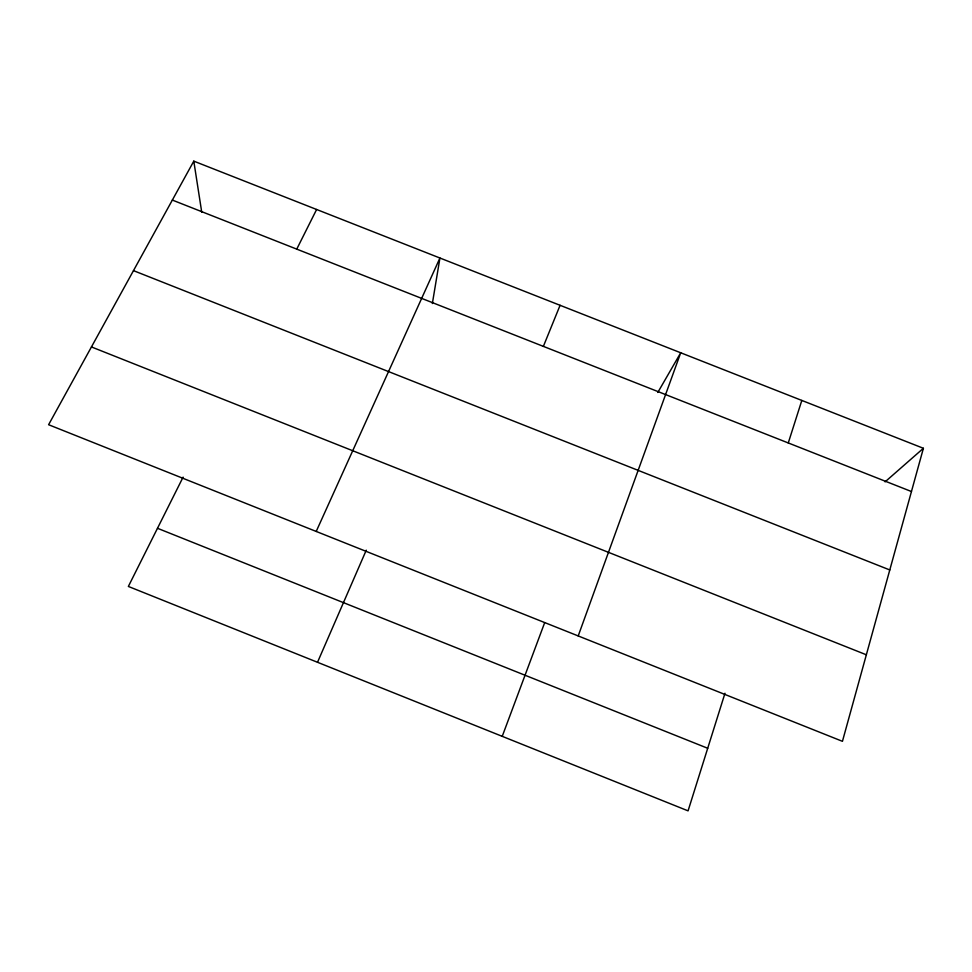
<?xml version="1.0" encoding="UTF-8"?>
<svg xmlns="http://www.w3.org/2000/svg" width="972" height="972" viewBox="0 0 972 972"><rect width="100%" height="100%" fill="white"/><g stroke="black" fill="none" stroke-linecap="round" stroke-linejoin="round"><path stroke-width="1.46" d="M432.358 303.543L439.927 258.005L316.204 531.453M923.4 448.286L842.445 741.32L48.6 424.715L193.793 161.145L923.4 448.286L885.091 481.857M724.978 693.255L688.067 810.855L128.365 586.444L183.101 477.143M788.268 442.953L801.815 400.44M578.206 635.943L680.716 352.775L657.813 392.445M502.232 736.351L544.575 622.931M543.372 346.384L560.079 305.305M317.516 662.284L366.262 550.188M296.752 249.124L316.617 209.478M172.348 200.074L911.457 491.528M133.48 270.641L889.793 569.957M91.453 346.943L866.356 654.788M157.488 528.282L707.713 748.27M193.793 161.145L201.751 212.273"/></g></svg>
